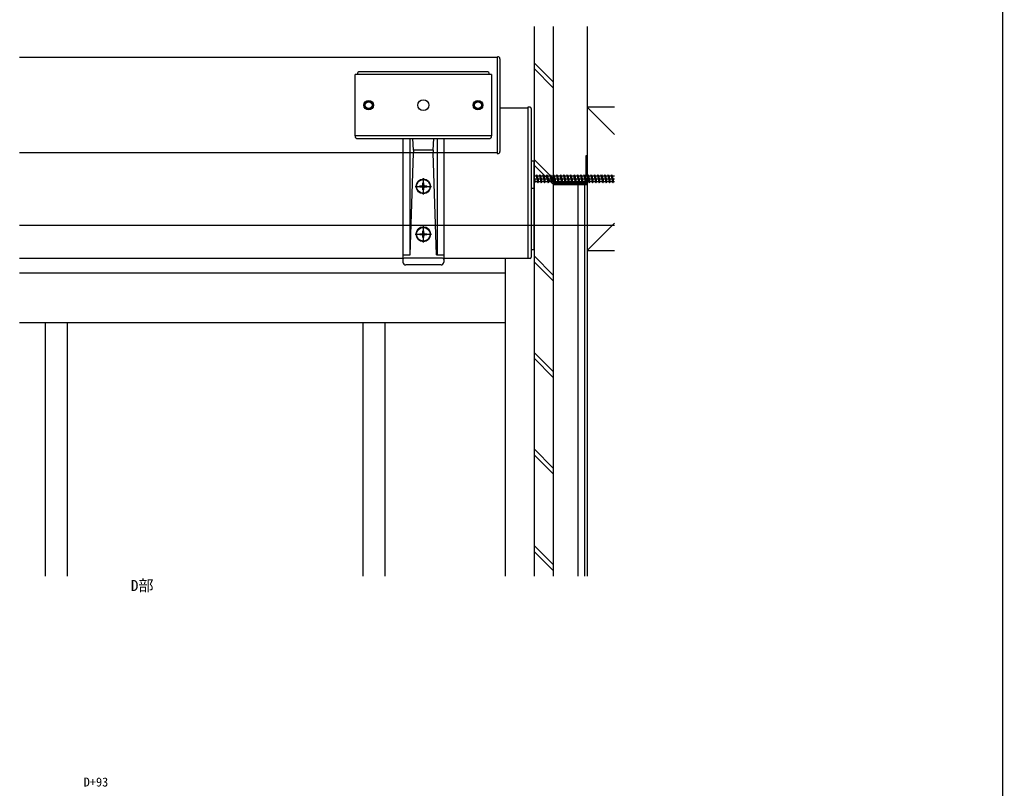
# Model space of a CAD drawing. Units: millimetres, scale not verified. Extents: x -693 to 693, y -1120 to 1121.
# Drawn here: x -26 to 693, y -450 to 113 of the extents above; entities that cross this region are included whole.
import ezdxf
from ezdxf.enums import TextEntityAlignment as Align

# ---------------------------------------------------------------- set-up
doc = ezdxf.new("R2010")
doc.units = ezdxf.units.MM
doc.header["$LTSCALE"] = 6
for name, color, linetype in [('0-1_USER1', 3, 'Continuous'), ('0-3_YKK_12', 2, 'Continuous'), ('0-4_YKK_13', 4, 'Continuous'), ('0-6_YKK_D', 6, 'Continuous'), ('0-7_YKK_ZWAK', 7, 'Continuous'), ('0-8_YSS_K', 3, 'Continuous')]:
    doc.layers.add(name, color=color, linetype=linetype)
doc.styles.add('ＭＳ ゴシック', font='')
doc.styles.get('ＭＳ ゴシック').set_extended_font_data('MS Gothic')

msp = doc.modelspace()

# ---------------------------------------------------------------- linework, layer by layer
at = {"layer": '0-3_YKK_12'}
for p, q in [((323.276, 85.066), (-26.144, 85.066)), ((323.276, 85.066), (323.276, 15.066)), ((325.276, 48.066), (345.776, 48.066)), ((345.776, 48.066), (345.776, -61.934)), ((323.276, 15.066), (-26.144, 15.066)), ((269.275, -15.433), (269.275, -3.433)), ((350.276, -3.934), (409.276, -3.934)), ((263.276, -9.433), (275.276, -9.433)), ((389.276, -7.934), (364.276, -7.934)), ((382.276, -7.934), (382.276, -294.935)), ((387.276, -7.934), (387.276, -294.935)), ((389.276, -7.934), (389.276, -294.935)), ((-26.144, -37.934), (409.276, -37.934)), ((269.275, -50.433), (269.275, -38.433)), ((263.276, -44.433), (275.276, -44.433)), ((-26.144, -61.934), (254.276, -61.934)), ((284.276, -61.934), (345.776, -61.934)), ((329.276, -61.934), (329.276, -294.935)), ((329.276, -72.934), (-26.144, -72.934)), ((329.276, -109.434), (-26.144, -109.434))]:
    msp.add_line(p, q, dxfattribs=at)
at = {"layer": '0-4_YKK_13'}
for p, q in [((323.276, 85.566), (323.276, 14.566)), ((323.276, 85.566), (323.776, 85.566)), ((325.276, 84.066), (325.276, 16.066)), ((219.276, 27.567), (219.277, 72.565)), ((319.277, 72.564), (219.277, 72.565)), ((220.85, 72.635), (220.848, 72.565)), ((315.704, 74.565), (222.849, 74.565)), ((317.705, 72.564), (317.702, 72.635)), ((319.277, 72.564), (319.276, 27.566)), ((348.276, 47.552), (348.276, 46.14)), ((348.276, 46.14), (348.276, -60.009)), ((319.276, 27.566), (219.276, 27.567)), ((221.278, 25.565), (317.275, 25.565)), ((262.088, 17.029), (261.582, 25.565)), ((276.465, 17.029), (276.97, 25.565)), ((319.274, 27.496), (319.276, 27.565)), ((319.276, 27.565), (319.276, 27.574)), ((262.088, 17.029), (262.148, 15.301)), ((276.465, 17.029), (262.088, 17.029)), ((276.465, 17.029), (276.405, 15.301)), ((323.276, 14.566), (323.776, 14.566)), ((350.276, 9.066), (348.276, 9.066)), ((350.276, -55.934), (350.276, 9.066)), ((388.076, 12.766), (388.076, -1.684)), ((388.976, 13.066), (388.376, 13.066)), ((389.276, -6.634), (389.276, 12.766)), ((268.976, -6.933), (269.576, -6.933)), ((268.976, -8.333), (268.976, -6.933)), ((269.576, -8.333), (269.576, -6.933)), ((350.276, -1.684), (351.776, -1.684)), ((350.276, -2.809), (351.026, -6.184)), ((350.276, -4.934), (350.526, -6.934)), ((350.276, -6.184), (350.526, -6.934)), ((350.526, -6.934), (351.026, -6.184)), ((352.776, -6.184), (351.026, -6.184)), ((352.276, -0.934), (353.026, -6.934)), ((352.526, -1.684), (353.526, -6.184)), ((352.526, -1.684), (354.276, -1.684)), ((355.276, -6.184), (353.526, -6.184)), ((354.776, -0.934), (355.526, -6.934)), ((355.026, -1.684), (356.026, -6.184)), ((355.026, -1.684), (356.776, -1.684)), ((357.776, -6.184), (356.026, -6.184)), ((356.776, -1.684), (357.276, -0.934)), ((356.776, -1.684), (357.776, -6.184)), ((357.276, -0.934), (358.026, -6.934)), ((357.276, -0.934), (357.526, -1.684)), ((357.526, -1.684), (358.526, -6.184)), ((357.526, -1.684), (359.276, -1.684)), ((357.776, -6.184), (358.026, -6.934)), ((358.026, -6.934), (358.526, -6.184)), ((360.276, -6.184), (358.526, -6.184)), ((359.776, -0.934), (360.526, -6.934)), ((360.026, -1.684), (361.026, -6.184)), ((360.026, -1.684), (361.776, -1.684)), ((362.776, -6.184), (361.026, -6.184)), ((361.776, -1.684), (362.276, -0.934)), ((361.776, -1.684), (362.776, -6.184)), ((362.276, -0.934), (363.026, -6.934)), ((362.276, -0.934), (362.526, -1.684)), ((362.526, -1.684), (363.526, -6.184)), ((362.526, -1.684), (364.276, -1.684)), ((362.776, -6.184), (363.026, -6.934)), ((363.026, -6.934), (363.526, -6.184)), ((365.276, -6.184), (363.526, -6.184)), ((389.276, -6.934), (364.276, -6.934)), ((364.276, -6.934), (388.976, -6.934)), ((364.776, -0.934), (365.526, -6.934)), ((365.026, -1.684), (366.026, -6.184)), ((365.026, -1.684), (366.776, -1.684)), ((367.776, -6.184), (366.026, -6.184)), ((367.276, -0.934), (368.026, -6.934)), ((367.526, -1.684), (368.526, -6.184)), ((367.526, -1.684), (369.276, -1.684)), ((370.276, -6.184), (368.526, -6.184)), ((369.276, -1.684), (369.776, -0.934)), ((369.276, -1.684), (370.276, -6.184)), ((369.776, -0.934), (370.526, -6.934)), ((369.776, -0.934), (370.026, -1.684)), ((370.026, -1.684), (371.026, -6.184)), ((370.026, -1.684), (371.776, -1.684)), ((370.276, -6.184), (370.526, -6.934)), ((370.526, -6.934), (371.026, -6.184)), ((372.776, -6.184), (371.026, -6.184)), ((372.276, -0.934), (373.026, -6.934)), ((372.526, -1.684), (374.276, -1.684)), ((372.526, -1.684), (373.526, -6.184)), ((375.276, -6.184), (373.526, -6.184)), ((374.776, -0.934), (375.526, -6.934)), ((375.026, -1.684), (376.776, -1.684)), ((375.026, -1.684), (376.026, -6.184)), ((377.776, -6.184), (376.026, -6.184)), ((377.276, -0.934), (378.026, -6.934)), ((377.526, -1.684), (379.276, -1.684)), ((377.526, -1.684), (378.526, -6.184)), ((380.276, -6.184), (378.526, -6.184)), ((379.776, -0.934), (380.526, -6.934)), ((380.026, -1.684), (381.776, -1.684)), ((380.026, -1.684), (381.026, -6.184)), ((382.776, -6.184), (381.026, -6.184)), ((382.276, -0.934), (383.026, -6.934)), ((382.526, -1.684), (384.276, -1.684)), ((382.526, -1.684), (383.526, -6.184)), ((385.276, -6.184), (383.526, -6.184)), ((384.776, -0.934), (385.526, -6.934)), ((385.026, -1.684), (386.026, -6.184)), ((385.026, -1.684), (386.776, -1.684)), ((387.776, -6.184), (386.026, -6.184)), ((387.276, -0.934), (388.026, -6.934)), ((387.526, -1.684), (388.526, -6.184)), ((387.526, -1.684), (389.276, -1.684)), ((390.276, -6.184), (388.526, -6.184)), ((389.276, -1.684), (389.776, -0.934)), ((389.276, -1.684), (390.276, -6.184)), ((389.776, -0.934), (390.526, -6.934)), ((389.776, -0.934), (390.026, -1.684)), ((390.026, -1.684), (391.026, -6.184)), ((390.026, -1.684), (391.776, -1.684)), ((390.276, -6.184), (390.526, -6.934)), ((390.526, -6.934), (391.026, -6.184)), ((392.776, -6.184), (391.026, -6.184)), ((392.276, -0.934), (393.026, -6.934)), ((392.526, -1.684), (394.276, -1.684)), ((392.526, -1.684), (393.526, -6.184)), ((395.276, -6.184), (393.526, -6.184)), ((394.776, -0.934), (395.526, -6.934)), ((395.026, -1.684), (396.776, -1.684)), ((395.026, -1.684), (396.026, -6.184)), ((397.776, -6.184), (396.026, -6.184)), ((397.276, -0.934), (398.026, -6.934)), ((397.526, -1.684), (399.276, -1.684)), ((397.526, -1.684), (398.526, -6.184)), ((400.276, -6.184), (398.526, -6.184)), ((399.776, -0.934), (400.526, -6.934)), ((400.026, -1.684), (401.026, -6.184)), ((400.026, -1.684), (401.776, -1.684)), ((402.776, -6.184), (401.026, -6.184)), ((402.276, -0.934), (403.026, -6.934)), ((402.526, -1.684), (404.276, -1.684)), ((402.526, -1.684), (403.526, -6.184)), ((405.276, -6.184), (403.526, -6.184)), ((404.776, -0.934), (405.526, -6.934)), ((405.026, -1.684), (406.026, -6.184)), ((405.026, -1.684), (406.776, -1.684)), ((407.776, -6.184), (406.026, -6.184)), ((407.276, -0.934), (408.026, -6.934)), ((407.526, -1.684), (409.276, -1.684)), ((407.526, -1.684), (408.526, -6.184)), ((409.276, -6.184), (408.526, -6.184)), ((266.776, -9.733), (268.176, -9.733)), ((268.976, -11.933), (268.976, -10.533)), ((268.976, -11.933), (269.576, -11.933)), ((269.576, -11.933), (269.576, -10.533)), ((270.376, -9.133), (271.776, -9.133)), ((270.376, -9.733), (271.776, -9.733)), ((271.776, -9.733), (271.776, -9.133)), ((350.276, -10.934), (348.276, -10.934)), ((268.976, -41.933), (269.576, -41.933)), ((268.976, -43.333), (268.976, -41.933)), ((269.576, -43.333), (269.576, -41.933)), ((266.776, -44.733), (268.176, -44.733)), ((268.976, -46.933), (268.976, -45.533)), ((268.976, -46.933), (269.576, -46.933)), ((269.576, -46.933), (269.576, -45.533)), ((270.376, -44.133), (271.776, -44.133)), ((270.376, -44.733), (271.776, -44.733)), ((271.776, -44.733), (271.776, -44.133)), ((350.276, -55.934), (348.276, -55.934)), ((254.276, -59.659), (259.53, -59.659)), ((254.276, -62.935), (254.349, -65.004)), ((283.276, -61.935), (255.277, -61.935)), ((279.022, -59.659), (284.276, -59.659)), ((284.276, -62.935), (284.204, -65.004)), ((345.776, -60.129), (345.776, -62.355)), ((347.338, -62.259), (345.776, -62.355)), ((348.276, -60.009), (348.276, -61.261)), ((282.205, -66.935), (256.347, -66.935)), ((-7.224, -294.935), (-7.224, -109.434)), ((8.776, -294.935), (8.776, -109.434)), ((225.276, -294.935), (225.276, -109.434)), ((241.276, -294.935), (241.276, -109.434))]:
    msp.add_line(p, q, dxfattribs=at)
for points in [[(347.338, 48.55), (345.776, 48.645), (345.776, 46.137), (345.776, -60.129)], [(219.276, 27.567), (219.276, 27.565), (219.279, 27.496)], [(254.276, 25.565), (254.276, 15.065), (254.276, -62.935)], [(259.276, 25.565), (259.276, 15.065), (259.276, -59.659)], [(279.276, 25.565), (279.276, 15.065), (279.276, -59.659)], [(284.276, 25.565), (284.276, 15.065), (284.276, -62.935)], [(259.53, -59.659), (262.14, 15.065), (262.148, 15.301)], [(279.022, -59.659), (276.413, 15.065), (276.405, 15.301)], [(351.776, -1.684), (352.276, -0.934), (352.526, -1.684)], [(351.776, -1.684), (352.776, -6.184), (353.026, -6.934), (353.526, -6.184)], [(354.276, -1.684), (354.776, -0.934), (355.026, -1.684)], [(354.276, -1.684), (355.276, -6.184), (355.526, -6.934), (356.026, -6.184)], [(359.276, -1.684), (359.776, -0.934), (360.026, -1.684)], [(359.276, -1.684), (360.276, -6.184), (360.526, -6.934), (361.026, -6.184)], [(364.276, -1.684), (364.776, -0.934), (365.026, -1.684)], [(364.276, -1.684), (365.276, -6.184), (365.526, -6.934), (366.026, -6.184)], [(364.276, -7.934), (389.276, -7.934), (389.276, -6.934)], [(366.776, -1.684), (367.276, -0.934), (367.526, -1.684)], [(366.776, -1.684), (367.776, -6.184), (368.026, -6.934), (368.526, -6.184)], [(371.776, -1.684), (372.276, -0.934), (372.526, -1.684)], [(371.776, -1.684), (372.776, -6.184), (373.026, -6.934), (373.526, -6.184)], [(374.276, -1.684), (374.776, -0.934), (375.026, -1.684)], [(374.276, -1.684), (375.276, -6.184), (375.526, -6.934), (376.026, -6.184)], [(376.776, -1.684), (377.276, -0.934), (377.526, -1.684)], [(376.776, -1.684), (377.776, -6.184), (378.026, -6.934), (378.526, -6.184)], [(379.276, -1.684), (379.776, -0.934), (380.026, -1.684)], [(379.276, -1.684), (380.276, -6.184), (380.526, -6.934), (381.026, -6.184)], [(381.776, -1.684), (382.276, -0.934), (382.526, -1.684)], [(381.776, -1.684), (382.776, -6.184), (383.026, -6.934), (383.526, -6.184)], [(384.276, -1.684), (384.776, -0.934), (385.026, -1.684)], [(384.276, -1.684), (385.276, -6.184), (385.526, -6.934), (386.026, -6.184)], [(386.776, -1.684), (387.276, -0.934), (387.526, -1.684)], [(386.776, -1.684), (387.776, -6.184), (388.026, -6.934), (388.526, -6.184)], [(391.776, -1.684), (392.276, -0.934), (392.526, -1.684)], [(391.776, -1.684), (392.776, -6.184), (393.026, -6.934), (393.526, -6.184)], [(394.276, -1.684), (394.776, -0.934), (395.026, -1.684)], [(394.276, -1.684), (395.276, -6.184), (395.526, -6.934), (396.026, -6.184)], [(396.776, -1.684), (397.276, -0.934), (397.526, -1.684)], [(396.776, -1.684), (397.776, -6.184), (398.026, -6.934), (398.526, -6.184)], [(399.276, -1.684), (399.776, -0.934), (400.026, -1.684)], [(399.276, -1.684), (400.276, -6.184), (400.526, -6.934), (401.026, -6.184)], [(401.776, -1.684), (402.276, -0.934), (402.526, -1.684)], [(401.776, -1.684), (402.776, -6.184), (403.026, -6.934), (403.526, -6.184)], [(404.276, -1.684), (404.776, -0.934), (405.026, -1.684)], [(404.276, -1.684), (405.276, -6.184), (405.526, -6.934), (406.026, -6.184)], [(406.776, -1.684), (407.276, -0.934), (407.526, -1.684)], [(406.776, -1.684), (407.776, -6.184), (408.026, -6.934), (408.526, -6.184)], [(266.776, -9.733), (266.776, -9.133), (268.176, -9.133)], [(266.776, -44.733), (266.776, -44.133), (268.176, -44.133)]]:
    msp.add_lwpolyline(points, dxfattribs=at)
for centre, radius in [((229.276, 50.065), 3.5), ((229.276, 50.066), 3), ((229.276, 50.066), 2.5), ((269.276, 50.065), 4), ((309.276, 50.065), 3.5), ((309.276, 50.065), 3), ((309.276, 50.065), 2.5), ((269.276, -9.433), 5), ((269.276, -44.433), 5)]:
    msp.add_circle(centre, radius, dxfattribs=at)
for centre, radius, start, end in [((323.776, 84.066), 1.5, 0, 90), ((222.849, 72.565), 2, 90, 178), ((315.704, 72.565), 2, 2, 90), ((347.276, 47.552), 1, 0, 86.5), ((221.278, 27.565), 2, 182, 270), ((317.275, 27.565), 2, 270, 358), ((323.776, 16.066), 1.5, 270, 0), ((388.376, 12.766), 0.3, 90, 180), ((388.976, 12.766), 0.3, 0, 90), ((388.976, -6.634), 0.3, 270, 0), ((268.176, -8.333), 0.8, 270, 359.99891), ((268.176, -10.533), 0.8, 359.99891, 90), ((270.376, -8.333), 0.8, 180, 270), ((270.376, -10.533), 0.8, 90, 180), ((268.176, -43.333), 0.8, 270, 359.99891), ((268.176, -45.533), 0.8, 359.99891, 90), ((270.376, -43.333), 0.8, 180, 270), ((270.376, -45.533), 0.8, 90, 180), ((255.277, -62.935), 1, 90, 178), ((283.276, -62.935), 1, 2, 90), ((347.276, -61.261), 1, 273.5, 0), ((256.347, -64.935), 2, 182, 270), ((282.205, -64.935), 2, 270, 358)]:
    msp.add_arc(centre, radius, start, end, dxfattribs=at)
for centre, ratio in [((269.276, -9.434), 0.956876), ((269.276, -44.434), 0.956883)]:
    msp.add_ellipse(centre, major_axis=(0, 5.487), ratio=ratio, dxfattribs=at)
at = {"layer": '0-7_YKK_ZWAK'}
msp.add_line((693, 1064), (693, -1120), dxfattribs=at)
at = {"layer": '0-8_YSS_K'}
for p, q in [((350.276, 107.643), (350.276, -294.935)), ((364.276, 107.643), (364.276, -294.935)), ((389.276, 107.643), (389.276, -294.935)), ((350.276, 81.098), (364.276, 67.098)), ((350.276, 76.855), (364.276, 62.855)), ((409.276, 28.566), (389.276, 48.566)), ((350.276, 10.387), (364.276, -3.613)), ((350.276, 6.144), (364.276, -7.856)), ((409.276, -36.434), (389.276, -56.434)), ((350.276, -60.324), (364.276, -74.324)), ((350.276, -64.566), (364.276, -78.566)), ((350.276, -131.034), (364.276, -145.034)), ((350.276, -135.277), (364.276, -149.277)), ((350.276, -201.745), (364.276, -215.745)), ((350.276, -205.988), (364.276, -219.988)), ((350.276, -272.456), (364.276, -286.456)), ((350.276, -276.698), (364.276, -290.698))]:
    msp.add_line(p, q, dxfattribs=at)
msp.add_lwpolyline([(409.276, 48.566), (389.276, 48.566), (389.276, -56.434), (409.276, -56.434)], dxfattribs=at)

# ---------------------------------------------------------------- texts
at = {"layer": '0-1_USER1', "style": 'ＭＳ ゴシック'}
msp.add_text('D部', height=8.132, dxfattribs=at).set_placement((55.231, -308.236), align=Align.BOTTOM_LEFT)
at = {"layer": '0-6_YKK_D', "style": 'ＭＳ ゴシック'}
msp.add_text('D+93', height=6.598, dxfattribs=at).set_placement((20.736, -450.914), align=Align.BOTTOM_LEFT)

doc.saveas('drawing.dxf')
